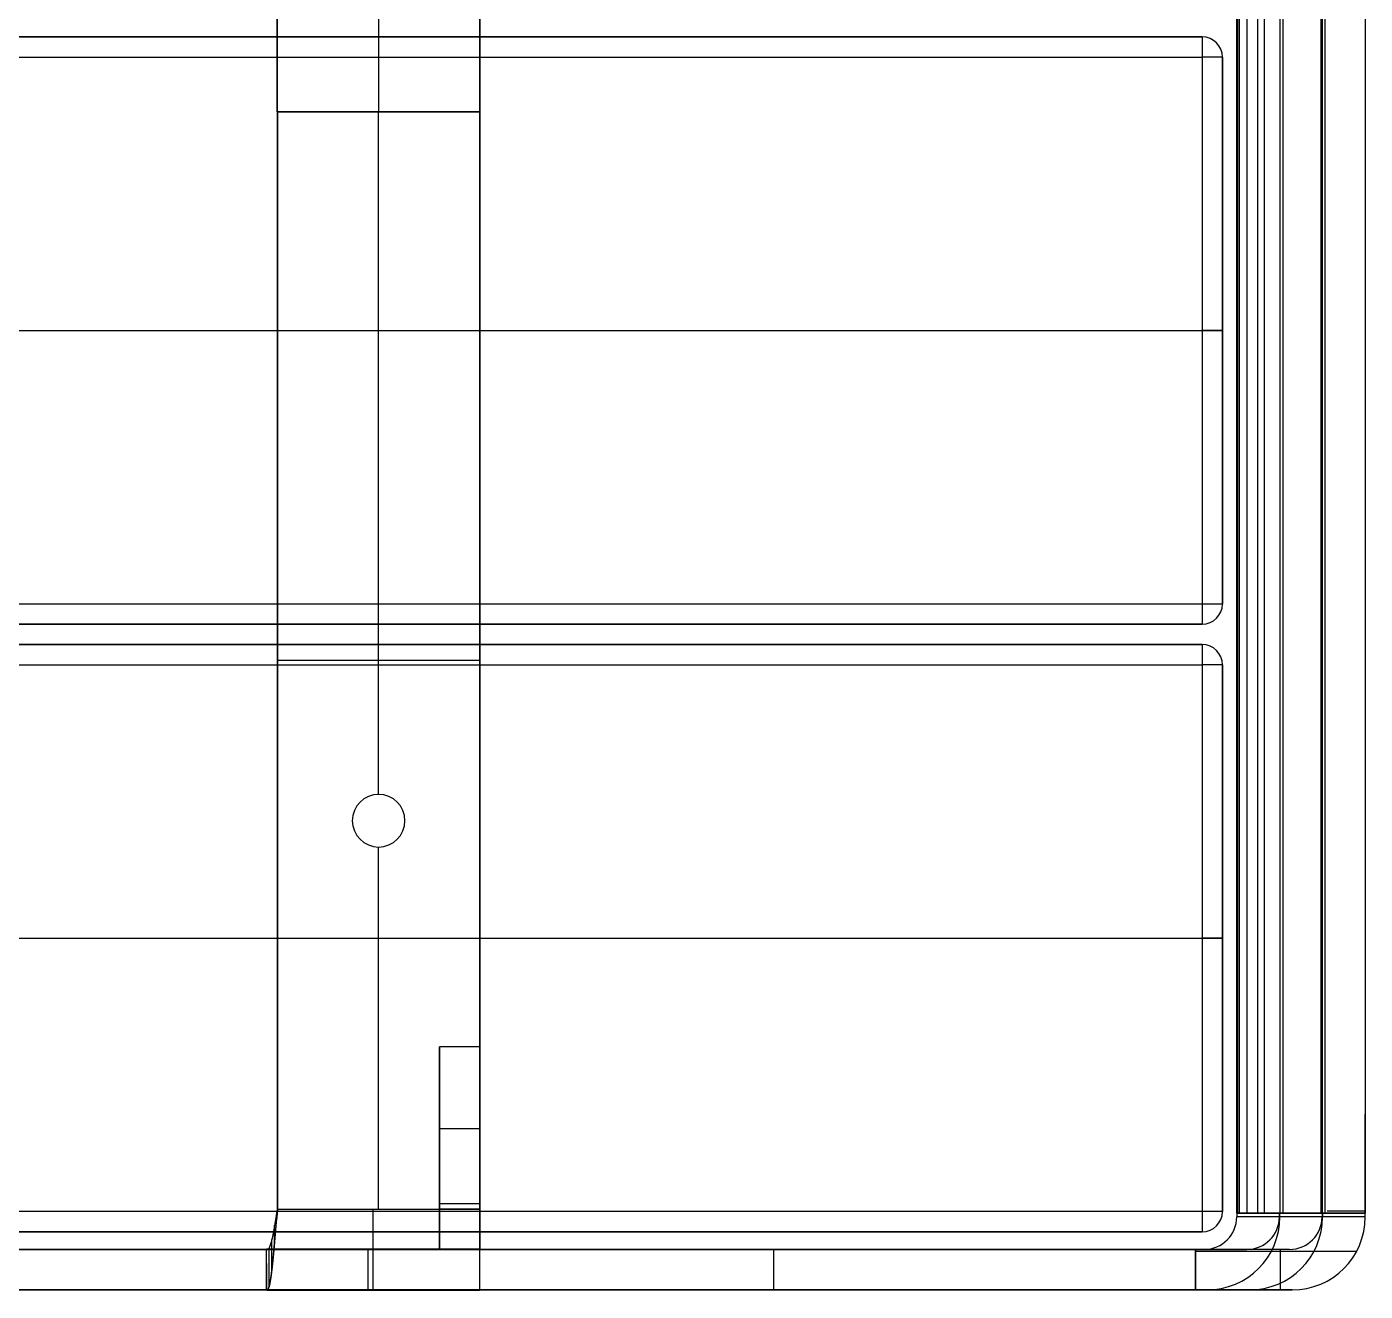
# Model space of a CAD drawing. Header units: millimetres. Extents: x 0 to 12925, y -1 to 2169.
# Drawn here: x 12594.2 to 12924.6, y 736.9 to 1049.1 of the extents above; entities that cross this region are included whole.
import ezdxf

# ---------------------------------------------------------------- set-up
doc = ezdxf.new("R2010")
doc.units = ezdxf.units.MM
doc.header["$MEASUREMENT"] = 0
doc.layers.add('Domyślny', color=7, linetype='Continuous', true_color=0x000000)
doc.layers.add('Warstwa 01', color=252, linetype='Continuous', true_color=0x696969)

# ---------------------------------------------------------------- blocks, each defined once
blk = doc.blocks.new('deska 1 awki Biker 02.417 v2 - wzmacniana')
at = {"layer": 'Domyślny', "color": 7, "true_color": 0xffffff}
for p, q in [((-882.5, 38), (882.5, 38)), ((887.5, 0), (887.5, 33)), ((-882.5, 16.5, -72.5), (882.5, 16.5, -72.5)), ((-882.5, 16.5, 72.5), (882.5, 16.5, 72.5)), ((887.5, 16.5, -67.5), (887.5, 16.5, 67.5)), ((-887.5, 0), (887.5, 0))]:
    blk.add_line(p, q, dxfattribs=at)
at = {"layer": 'Domyślny', "color": 7, "true_color": 0xffffff, "extrusion": (1, 0, 0)}
for centre, start, end in [((33, -67.5, 882.5), 270, 0), ((33, 67.5, 882.5), 0, 90)]:
    blk.add_arc(centre, 5, start, end, dxfattribs=at)
at = {"layer": 'Domyślny', "color": 7, "true_color": 0xffffff}
for centre in [(882.5, 33, -67.5), (882.5, 33, 67.5), (882.5, 33)]:
    blk.add_arc(centre, 5, 0, 90, dxfattribs=at)
at = {"layer": 'Domyślny', "color": 7, "true_color": 0xffffff, "extrusion": (0, 1, 0)}
for centre, start, end in [((-882.5, -67.5, 33), 180, 270), ((-882.5, 67.5, 33), 90, 180), ((-882.5, -67.5, 16.5), 180, 270), ((-882.5, 67.5, 16.5), 90, 180)]:
    blk.add_arc(centre, 5, start, end, dxfattribs=at)
at = {"layer": 'Domyślny', "color": 7, "true_color": 0xffffff, "extrusion": (-8.88178e-17, 1, 1.03621e-16)}
blk.add_arc((-882.5, -67.5), 5, 180, 270, dxfattribs=at)
at = {"layer": 'Domyślny', "color": 7, "true_color": 0xffffff, "extrusion": (-8.88178e-17, 1, -1.03621e-16)}
blk.add_arc((-882.5, 67.5), 5, 90, 180, dxfattribs=at)
at = {"layer": 'Domyślny', "color": 7, "true_color": 0xffffff}
for points in [[(882.5, 38, 67.5), (0, 38, 67.5), (-882.5, 38, 67.5)], [(-882.5, 38, -67.5), (0, 38, -67.5), (882.5, 38, -67.5)], [(882.5, 38, -67.5), (882.5, 38), (882.5, 38, 67.5)], [(882.5, 33, -72.5), (0, 33, -72.5), (-882.5, 33, -72.5)], [(-882.5, 33, 72.5), (0, 33, 72.5), (882.5, 33, 72.5)], [(882.5, 0, -72.5), (882.5, 16.5, -72.5), (882.5, 33, -72.5)], [(882.5, 33, 72.5), (882.5, 16.5, 72.5), (882.5, 0, 72.5)], [(887.5, 33, -67.5), (887.5, 16.5, -67.5), (887.5, 0, -67.5)], [(887.5, 33, 67.5), (887.5, 33), (887.5, 33, -67.5)], [(887.5, 0, 67.5), (887.5, 16.5, 67.5), (887.5, 33, 67.5)], [(-882.5, 0, -72.5), (0, 0, -72.5), (882.5, 0, -72.5)], [(882.5, 0, 72.5), (0, 0, 72.5), (-882.5, 0, 72.5)], [(887.5, 0, -67.5), (887.5, 0), (887.5, 0, 67.5)]]:
    blk.add_open_spline(points, degree=2, dxfattribs=at)

msp = doc.modelspace()

# ---------------------------------------------------------------- linework, layer by layer
at = {"layer": 'Domyślny', "color": 251, "true_color": 0x4c4c4c}
for p, q in [((12656.09, 757.24, 571.47), (12656.09, 1028.11, 571.47)), ((12656.09, 1028.11, 571.47), (12706.09, 1028.11, 571.47)), ((12681.09, 859.61, 576.47), (12681.09, 1028.11, 576.47)), ((12681.09, 859.61, 566.47), (12681.09, 1028.11, 566.47)), ((12681.09, 1028.11, 576.47), (12681.09, 1028.11, 566.47)), ((12706.09, 1028.11, 571.47), (12706.09, 757.24, 571.47)), ((12656.09, 892.68, 576.47), (12656.09, 892.68, 566.47)), ((12706.09, 892.68, 576.47), (12656.09, 892.68, 576.47)), ((12706.09, 892.68, 566.47), (12656.09, 892.68, 566.47)), ((12706.09, 892.68, 576.47), (12706.09, 892.68, 566.47)), ((12681.09, 859.61, 576.47), (12681.09, 859.61, 566.47)), ((12674.59, 853.11, 566.47), (12674.59, 853.11, 576.47)), ((12687.59, 853.11, 566.47), (12687.59, 853.11, 576.47)), ((12681.09, 846.61, 566.47), (12681.09, 846.61, 576.47)), ((12681.09, 757.24, 576.47), (12681.09, 846.61, 576.47)), ((12681.09, 757.24, 566.47), (12681.09, 846.61, 566.47)), ((12706.09, 739.27, 577.69), (12706.09, 752.46, 577.69)), ((12653.6, 747.24, 586.47), (12706.09, 747.24, 586.47)), ((12706.09, 746.77, 587.69), (12706.09, 746.77, 569.43)), ((12653.6, 737.24, 586.47), (12706.09, 737.24, 586.47))]:
    msp.add_line(p, q, dxfattribs=at)
at = {"layer": 'Domyślny'}
for p, q in [((12892.86, 756.18, 1326.48), (12893.46, 756.18, 1324.83)), ((12897.96, 756.18, 1326.48), (12892.86, 756.18, 1326.48)), ((12893.46, 756.18, 1324.83), (12897.96, 756.18, 1326.48))]:
    msp.add_line(p, q, dxfattribs=at)
at = {"layer": 'Domyślny', "extrusion": (0, 1, 0)}
for points in [[(-12903.51, 1326.48), (-12892.86, 1326.48)], [(-12924.57, 1269.05), (-12913.92, 1269.05)]]:
    msp.add_lwpolyline(points, dxfattribs=at)
at = {"layer": 'Domyślny', "color": 251, "true_color": 0x4c4c4c}
for centre, start, end in [((12681.09, 853.11, 566.47), 90, 270), ((12681.09, 853.11, 576.47), 90, 270), ((12681.09, 853.11, 571.47), 90, 270), ((12681.09, 853.11, 566.47), 270, 90), ((12681.09, 853.11, 576.47), 270, 90), ((12681.09, 853.11, 571.47), 270, 90)]:
    msp.add_arc(centre, 6.5, start, end, dxfattribs=at)
at = {"layer": 'Domyślny', "color": 251, "true_color": 0x4c4c4c, "extrusion": (1, 0, 0)}
for radius, start in [(10, 173), (20, 176.5065)]:
    msp.add_arc((757.24, 586.47, 12679.75), radius, start, 270, dxfattribs=at)
at = {"layer": 'Domyślny', "color": 251, "true_color": 0x4c4c4c, "extrusion": (1, -9.89798e-15, 0)}
msp.add_arc((757.24, 586.47, 12706.09), 10, 173, 270, dxfattribs=at)
at = {"layer": 'Domyślny', "color": 251, "true_color": 0x4c4c4c, "extrusion": (1, -9.89926e-15, 4.2115e-20)}
msp.add_arc((757.24, 586.47, 12706.09), 20, 176.5065, 270, dxfattribs=at)
at = {"layer": 'Domyślny', "color": 251, "true_color": 0x4c4c4c}
for points, degree in [([(12656.09, 1028.11, 566.47), (12656.09, 892.68, 566.47), (12656.09, 757.24, 566.47)], 2), ([(12656.09, 1028.11, 576.47), (12656.09, 1028.11, 571.47), (12656.09, 1028.11, 566.47)], 2), ([(12656.09, 757.24, 576.47), (12656.09, 892.68, 576.47), (12656.09, 1028.11, 576.47)], 2), ([(12706.09, 1028.11, 576.47), (12681.09, 1028.11, 576.47), (12656.09, 1028.11, 576.47)], 2), ([(12706.09, 1028.11, 566.47), (12681.09, 1028.11, 566.47), (12656.09, 1028.11, 566.47)], 2), ([(12706.09, 1028.11, 576.47), (12706.09, 892.68, 576.47), (12706.09, 757.24, 576.47)], 2), ([(12706.09, 1028.11, 566.47), (12706.09, 1028.11, 571.47), (12706.09, 1028.11, 576.47)], 2), ([(12706.09, 757.24, 566.47), (12706.09, 892.68, 566.47), (12706.09, 1028.11, 566.47)], 2), ([(12656.09, 757.24, 566.47), (12655.86, 754.42, 566.47), (12655.64, 751.6, 567.08), (12655.42, 749.03, 568.23)], 3), ([(12656.09, 757.24, 566.47), (12656.09, 757.24, 571.47), (12656.09, 757.24, 576.47)], 2), ([(12656.09, 757.24, 576.47), (12681.09, 757.24, 576.47), (12706.09, 757.24, 576.47)], 2), ([(12656.09, 757.24, 566.47), (12681.09, 757.24, 566.47), (12706.09, 757.24, 566.47)], 2), ([(12706.09, 757.24, 576.47), (12706.09, 757.24, 571.47), (12706.09, 757.24, 566.47)], 2), ([(12655.42, 749.03, 568.23), (12655.42, 751.08, 572.79), (12655.42, 753.14, 577.35)], 2), ([(12706.09, 747.32, 587.69), (12679.75, 747.32, 587.69), (12653.4, 747.32, 587.69)], 2), ([(12654.07, 738.14, 580.54), (12654.07, 742.92, 582.02), (12654.07, 747.69, 583.5)], 2), ([(12654.75, 742.26, 573.22), (12654.75, 746.01, 576.53), (12654.75, 749.75, 579.84)], 2), ([(12655.42, 749.03, 568.24), (12655.19, 746.46, 569.39), (12654.97, 744.13, 571.1), (12654.75, 742.26, 573.22)], 3), ([(12678.4, 747.32, 587.69), (12678.4, 742.3, 587.69), (12678.4, 737.28, 587.69)], 2), ([(12706.09, 737.28, 587.69), (12706.09, 742.3, 587.69), (12706.09, 747.32, 587.69)], 2), ([(12654.75, 742.26, 573.22), (12654.52, 740.39, 575.33), (12654.3, 738.98, 577.84), (12654.07, 738.14, 580.54)], 3), ([(12654.07, 738.14, 580.54), (12653.88, 737.43, 582.85), (12653.69, 737.13, 585.28), (12653.5, 737.28, 587.69)], 3), ([(12706.09, 737.28, 587.69), (12679.79, 737.28, 587.69), (12653.5, 737.28, 587.69)], 2)]:
    msp.add_open_spline(points, degree=degree, dxfattribs=at)
for points, knots in [([(12656.09, 757.24, 576.47), (12655.97, 756.53, 576.47), (12655.86, 755.83, 576.54), (12655.64, 754.45, 576.84), (12655.53, 753.78, 577.06), (12655.3, 752.49, 577.64), (12655.19, 751.88, 578), (12654.97, 750.74, 578.84), (12654.86, 750.22, 579.31), (12654.63, 749.29, 580.37), (12654.52, 748.87, 580.95), (12654.3, 748.18, 582.18), (12654.19, 747.9, 582.83), (12653.96, 747.48, 584.18), (12653.85, 747.35, 584.87), (12653.63, 747.22, 586.28), (12653.52, 747.23, 586.99), (12653.4, 747.32, 587.69)], [0, 0, 0, 0, 0.00213568, 0.00213568, 0.00426338, 0.00426338, 0.00639877, 0.00639877, 0.00852744, 0.00852744, 0.01065873, 0.01065873, 0.01279354, 0.01279354, 0.01492186, 0.01492186, 0.01705692, 0.01705692, 0.01705692, 0.01705692]), ([(12653.5, 737.28, 587.69), (12653.52, 737.26, 587.39), (12653.55, 737.25, 587.09), (12653.63, 737.23, 586.09), (12653.68, 737.26, 585.39), (12653.8, 737.39, 583.98), (12653.85, 737.49, 583.28), (12653.96, 737.76, 581.9), (12654.02, 737.93, 581.21), (12654.13, 738.35, 579.87), (12654.19, 738.6, 579.2), (12654.3, 739.15, 577.91), (12654.35, 739.47, 577.27), (12654.47, 740.16, 576.05), (12654.52, 740.54, 575.45), (12654.63, 741.36, 574.3), (12654.69, 741.8, 573.75), (12654.8, 742.73, 572.69), (12654.86, 743.23, 572.19), (12654.97, 744.27, 571.23), (12655.02, 744.81, 570.79), (12655.14, 745.95, 569.95), (12655.19, 746.54, 569.56), (12655.3, 747.76, 568.85), (12655.36, 748.39, 568.52), (12655.47, 749.67, 567.95), (12655.53, 750.33, 567.69), (12655.64, 751.67, 567.25), (12655.7, 752.35, 567.06), (12655.81, 753.73, 566.77), (12655.86, 754.43, 566.66), (12655.97, 755.83, 566.51), (12656.03, 756.54, 566.47), (12656.09, 757.24, 566.47)], [-0.03258288, -0.03258288, -0.03258288, -0.03258288, -0.03169213, -0.03169213, -0.02957932, -0.02957932, -0.02746651, -0.02746651, -0.0253537, -0.0253537, -0.02324089, -0.02324089, -0.02112808, -0.02112808, -0.01901533, -0.01901533, -0.01690258, -0.01690258, -0.01478972, -0.01478972, -0.01267685, -0.01267685, -0.01056404, -0.01056404, -0.00845123, -0.00845123, -0.00633842, -0.00633842, -0.00422562, -0.00422562, -0.00211281, -0.00211281, 0, 0, 0, 0]), ([(12655.42, 753.14, 577.35), (12655.42, 753.14, 577.35), (12655.42, 753.14, 577.35), (12655.42, 753.14, 577.35), (12655.42, 753.14, 577.35), (12655.42, 753.14, 577.35)], [8.591468298, 8.591468298, 8.591468298, 8.591468298, 8.596541668, 8.596541668, 8.598184337, 8.598184337, 8.598184337, 8.598184337]), ([(12653.5, 737.28, 587.69), (12653.49, 738.95, 587.69), (12653.48, 740.63, 587.69), (12653.46, 743.14, 587.69), (12653.45, 743.97, 587.69), (12653.43, 745.64, 587.69), (12653.42, 746.48, 587.69), (12653.4, 747.32, 587.69)], [0.099795, 0.099795, 0.099795, 0.099795, 5.118741, 5.118741, 7.628228, 7.628228, 10.137719, 10.137719, 10.137719, 10.137719]), ([(12654.07, 747.69, 583.5), (12654.07, 747.69, 583.5), (12654.07, 747.69, 583.5), (12654.07, 747.69, 583.51), (12654.07, 747.69, 583.51), (12654.07, 747.69, 583.51)], [25.78630325, 25.78630325, 25.78630325, 25.78630325, 25.789625, 25.789625, 25.79981364, 25.79981364, 25.79981364, 25.79981364]), ([(12654.75, 749.75, 579.84), (12654.75, 749.75, 579.84), (12654.75, 749.75, 579.84), (12654.75, 749.75, 579.84), (12654.75, 749.75, 579.84), (12654.75, 749.75, 579.84)], [17.1927025168, 17.1927025168, 17.1927025168, 17.1927025168, 17.1930833358, 17.1930833358, 17.1936969938, 17.1936969938, 17.1936969938, 17.1936969938])]:
    msp.add_open_spline(points, degree=3, knots=knots, dxfattribs=at)
at = {"layer": 'Domyślny'}
for points in [[(12924.57, 756.67, 1269.05), (12919.87, 756.67, 1269.05), (12915.18, 756.67, 1269.05)], [(12893.16, 756.18, 1325.66), (12894.44, 756.18, 1325.66), (12895.71, 756.18, 1325.66)], [(12895.41, 756.18, 1326.48), (12895.56, 756.18, 1326.07), (12895.71, 756.18, 1325.66)]]:
    msp.add_open_spline(points, degree=2, dxfattribs=at)
at = {"layer": 'Warstwa 01'}
for p, q in [((12892.86, 756.18, 1326.48), (12892.86, 1488.38, 1326.48)), ((12893.16, 756.18, 1325.66), (12893.16, 1488.38, 1325.66)), ((12893.46, 1488.38, 1324.83), (12893.46, 756.18, 1324.83)), ((12895.41, 756.18, 1326.48), (12895.41, 1488.38, 1326.48)), ((12656.08, 1028.11, 566.47), (12656.08, 1284.24, 566.47)), ((12656.08, 1028.11, 576.47), (12656.08, 1284.24, 576.47)), ((12656.08, 1284.24, 571.47), (12656.08, 1028.11, 571.47)), ((12681.08, 1284.24, 566.47), (12681.08, 1028.11, 566.47)), ((12681.08, 1284.24, 576.47), (12681.08, 1028.11, 576.47)), ((12706.08, 1284.24, 576.47), (12706.08, 1028.11, 576.47)), ((12706.08, 1028.11, 566.47), (12706.08, 1284.24, 566.47)), ((12706.08, 1284.24, 571.47), (12706.08, 1028.11, 571.47)), ((12913.92, 756.18, 1269.05), (12892.86, 756.18, 1326.48)), ((12892.86, 756.18, 1326.48), (12893.46, 756.18, 1324.83)), ((12897.96, 756.18, 1326.48), (12892.86, 756.18, 1326.48)), ((12913.92, 755.28, 1269.05), (12892.86, 755.28, 1326.48)), ((12919.24, 756.18, 1269.05), (12898.18, 756.18, 1326.48)), ((12924.57, 756.18, 1269.05), (12903.51, 756.18, 1326.48)), ((12924.57, 755.28, 1269.05), (12903.51, 755.28, 1326.48)), ((12894.29, 747.28, 1269.05), (12882.66, 747.28, 1300.77)), ((12922.41, 746.73, 1269.05), (12882.66, 746.73, 1269.05)), ((12901.35, 746.73, 1326.48), (12882.66, 746.73, 1326.48)), ((12905.92, 747.28, 1269.05), (12884.86, 747.28, 1326.48)), ((12903.61, 747.28, 1269.05), (12903.61, 737.28, 1269.05)), ((12906.57, 737.28, 1269.05), (12885.51, 737.28, 1326.48))]:
    msp.add_line(p, q, dxfattribs=at)
at = {"layer": 'Warstwa 01', "extrusion": (0, 1, 0)}
for points in [[(-12903.51, 1326.48), (-12892.86, 1326.48)], [(-12903.39, 1297.77), (-12914.04, 1297.77)], [(-12924.57, 1269.05), (-12913.92, 1269.05)]]:
    msp.add_lwpolyline(points, dxfattribs=at)
at = {"layer": 'Warstwa 01'}
for centre in [(12884.86, 755.28, 1326.48), (12895.39, 755.28, 1297.77), (12905.92, 755.28, 1269.05)]:
    msp.add_arc(centre, 8, 270, 360, dxfattribs=at)
at = {"layer": 'Warstwa 01', "extrusion": (2.33778e-14, -1.10473e-07, 1)}
msp.add_arc((12885.51, 755.28, 1326.48), 18, 270, 359.9999, dxfattribs=at)
at = {"layer": 'Warstwa 01', "extrusion": (1.0746e-14, -1.10473e-07, 1)}
for centre in [(12896.04, 755.28, 1297.77), (12906.57, 755.28, 1269.05)]:
    msp.add_arc(centre, 18, 270, 359.9999, dxfattribs=at)
at = {"layer": 'Warstwa 01'}
for points, degree in [([(12893.45, 1488.38, 1324.83), (12893.46, 1122.28, 1324.83), (12893.46, 756.18, 1324.83)], 2), ([(12897.96, 1488.38, 1326.48), (12897.96, 1122.28, 1326.48), (12897.96, 756.18, 1326.48)], 2), ([(12899.62, 1488.38, 1326.48), (12899.62, 1122.28, 1326.48), (12899.62, 756.18, 1326.48)], 2), ([(12903.49, 1488.38, 1326.48), (12903.5, 1244.31, 1326.48), (12903.5, 1000.25, 1326.48), (12903.51, 756.18, 1326.48)], 3), ([(12904.32, 756.18, 1295.22), (12904.31, 1122.28, 1295.22), (12904.31, 1488.38, 1295.21)], 2), ([(12913.71, 756.18, 1298.66), (12913.7, 1122.28, 1298.66), (12913.7, 1488.38, 1298.66)], 2), ([(12913.9, 1488.38, 1269.05), (12913.91, 1244.31, 1269.05), (12913.91, 1000.25, 1269.05), (12913.92, 756.18, 1269.05)], 3), ([(12914.57, 1488.38, 1269.05), (12914.57, 1122.28, 1269.05), (12914.57, 756.18, 1269.05)], 2), ([(12924.55, 1488.38, 1269.05), (12924.56, 1252.46, 1269.05), (12924.56, 1016.54, 1269.05), (12924.57, 780.62, 1269.05)], 3), ([(12706.08, 1028.11, 566.47), (12681.08, 1028.11, 566.47), (12656.08, 1028.11, 566.47)], 2), ([(12656.08, 1028.11, 566.47), (12656.08, 1028.11, 571.47), (12656.08, 1028.11, 576.47)], 2), ([(12656.08, 1028.11, 576.47), (12681.08, 1028.11, 576.47), (12706.08, 1028.11, 576.47)], 2), ([(12706.08, 1028.11, 571.47), (12681.08, 1028.11, 571.47), (12656.08, 1028.11, 571.47)], 2), ([(12681.08, 1028.11, 576.47), (12681.08, 1028.11, 571.47), (12681.08, 1028.11, 566.47)], 2), ([(12706.08, 1028.11, 576.47), (12706.08, 1028.11, 571.47), (12706.08, 1028.11, 566.47)], 2), ([(12696.07, 797.24, 576.47), (12696.07, 777.24, 576.47), (12696.07, 757.24, 576.47)], 2), ([(12706.07, 797.24, 576.47), (12701.07, 797.24, 576.47), (12696.07, 797.24, 576.47)], 2), ([(12696.07, 777, 590.71), (12696.07, 787.12, 583.59), (12696.07, 797.24, 576.47)], 2), ([(12706.07, 797.24, 576.47), (12706.07, 777.24, 576.47), (12706.07, 757.24, 576.47)], 2), ([(12706.07, 777, 590.71), (12706.07, 787.12, 583.59), (12706.07, 797.24, 576.47)], 2), ([(12924.57, 780.62, 1269.05), (12924.57, 768.4, 1269.05), (12924.57, 756.18, 1269.05)], 2), ([(12924.57, 756.18, 1269.05), (12924.57, 764.33, 1269.05), (12924.57, 772.48, 1269.05), (12924.57, 780.62, 1269.05)], 3), ([(12706.07, 777, 590.71), (12701.07, 777, 590.71), (12696.07, 777, 590.71)], 2), ([(12706.07, 758.54, 615.22), (12701.07, 758.54, 615.22), (12696.07, 758.54, 615.22)], 2), ([(12696.07, 747.28, 647.69), (12696.07, 752.91, 631.45), (12696.07, 758.54, 615.22)], 2), ([(12706.07, 757.24, 576.47), (12701.07, 757.24, 576.47), (12696.07, 757.24, 576.47)], 2), ([(12706.07, 747.28, 647.69), (12706.07, 752.91, 631.45), (12706.07, 758.54, 615.22)], 2), ([(12892.86, 756.18, 1326.48), (12892.86, 755.73, 1326.48), (12892.86, 755.28, 1326.48)], 2), ([(12893.16, 756.18, 1325.66), (12894.44, 756.18, 1325.66), (12895.71, 756.18, 1325.66)], 2), ([(12893.46, 756.18, 1324.83), (12903.69, 756.18, 1296.94), (12913.92, 756.18, 1269.05)], 2), ([(12893.46, 756.18, 1324.83), (12895.71, 756.18, 1325.66), (12897.96, 756.18, 1326.48)], 2), ([(12895.41, 756.18, 1326.48), (12895.56, 756.18, 1326.07), (12895.71, 756.18, 1325.66)], 2), ([(12896.63, 756.18, 1316.19), (12901.96, 756.18, 1316.19), (12907.28, 756.18, 1316.19)], 2), ([(12903.51, 756.18, 1326.48), (12900.74, 756.18, 1326.48), (12897.96, 756.18, 1326.48)], 2), ([(12903.39, 755.28, 1297.77), (12903.39, 755.73, 1297.77), (12903.39, 756.18, 1297.77)], 2), ([(12903.51, 755.28, 1326.48), (12903.51, 755.73, 1326.48), (12903.51, 756.18, 1326.48)], 2), ([(12903.51, 756.18, 1326.48), (12914.04, 756.18, 1297.77), (12924.57, 756.18, 1269.05)], 2), ([(12913.92, 756.18, 1269.05), (12913.92, 755.73, 1269.05), (12913.92, 755.28, 1269.05)], 2), ([(12913.92, 756.18, 1269.05), (12917.47, 756.18, 1269.05), (12921.02, 756.18, 1269.05), (12924.57, 756.18, 1269.05)], 3), ([(12914.04, 756.18, 1297.77), (12914.04, 755.73, 1297.77), (12914.04, 755.28, 1297.77)], 2), ([(12924.57, 755.28, 1269.05), (12924.57, 755.73, 1269.05), (12924.57, 756.18, 1269.05)], 2), ([(12924.57, 756.18, 1269.05), (12924.57, 756.18, 1269.05), (12924.57, 756.18, 1269.05)], 2), ([(12653.4, 747.28, 587.69), (12628.9, 747.28, 690.18), (12604.4, 747.28, 792.66), (12579.89, 747.28, 895.15)], 3), ([(12653.4, 737.28, 587.69), (12653.4, 742.28, 587.69), (12653.4, 747.28, 587.69)], 2), ([(12706.09, 747.28, 587.69), (12688.53, 747.28, 587.69), (12670.96, 747.28, 587.69), (12653.4, 747.28, 587.69)], 3), ([(12706.07, 747.32, 587.69), (12701.07, 747.32, 587.69), (12696.07, 747.32, 587.69)], 2), ([(12696.07, 747.32, 587.69), (12696.07, 747.3, 617.69), (12696.07, 747.28, 647.69)], 2), ([(12706.07, 747.28, 647.69), (12701.07, 747.28, 647.69), (12696.07, 747.28, 647.69)], 2), ([(12706.07, 747.32, 587.69), (12706.07, 747.3, 617.69), (12706.07, 747.28, 647.69)], 2), ([(12706.09, 737.28, 1197.05), (12706.09, 742.28, 1197.05), (12706.09, 747.28, 1197.05)], 2), ([(12706.09, 737.28, 587.69), (12706.09, 742.28, 587.69), (12706.09, 747.28, 587.69)], 2), ([(12778.59, 737.28, 1269.01), (12778.59, 742.28, 1269.01), (12778.59, 747.28, 1269.01)], 2), ([(12882.66, 747.28, 1269.01), (12847.97, 747.28, 1269.01), (12813.28, 747.28, 1269.01), (12778.59, 747.28, 1269.01)], 3), ([(12905.92, 747.28, 1269.05), (12894.29, 747.28, 1269.05), (12882.66, 747.28, 1269.05)], 2), ([(12884.86, 747.28, 1326.48), (12883.76, 747.28, 1326.48), (12882.66, 747.28, 1326.48)], 2), ([(12882.66, 737.28, 1269.05), (12882.66, 742.28, 1269.05), (12882.66, 747.28, 1269.05)], 2), ([(12882.66, 747.28, 1269.05), (12882.66, 747.28, 1297.77), (12882.66, 747.28, 1326.48)], 2), ([(12882.66, 737.28, 1326.48), (12882.66, 742.28, 1326.48), (12882.66, 747.28, 1326.48)], 2), ([(12882.66, 747.28, 1297.77), (12889.02, 747.28, 1297.77), (12895.39, 747.28, 1297.77)], 2), ([(12882.66, 747.28, 1276.34), (12882.66, 742.28, 1276.34), (12882.66, 737.28, 1276.34)], 2), ([(12882.66, 737.28, 1326.48), (12882.66, 742.28, 1326.48), (12882.66, 747.28, 1326.48)], 2), ([(12882.66, 737.28, 1269.01), (12882.66, 742.28, 1269.01), (12882.66, 747.28, 1269.01)], 2), ([(12882.66, 747.28, 1326.48), (12882.66, 747.28, 1307.33), (12882.66, 747.28, 1288.17), (12882.66, 747.28, 1269.01)], 3), ([(12653.4, 737.28, 587.69), (12628.9, 737.28, 690.18), (12604.4, 737.28, 792.66), (12579.89, 737.28, 895.15)], 3), ([(12706.09, 737.28, 587.69), (12688.53, 737.28, 587.69), (12670.96, 737.28, 587.69), (12653.4, 737.28, 587.69)], 3), ([(12882.66, 737.28, 1269.01), (12847.97, 737.28, 1269.01), (12813.28, 737.28, 1269.01), (12778.59, 737.28, 1269.01)], 3), ([(12882.66, 737.28, 1269.05), (12894.61, 737.28, 1269.05), (12906.57, 737.28, 1269.05)], 2), ([(12882.66, 737.28, 1269.05), (12882.66, 737.28, 1297.77), (12882.66, 737.28, 1326.48)], 2), ([(12882.66, 737.28, 1326.48), (12884.08, 737.28, 1326.48), (12885.51, 737.28, 1326.48)], 2), ([(12896.04, 737.28, 1297.77), (12889.35, 737.28, 1297.77), (12882.66, 737.28, 1297.77)], 2), ([(12882.66, 737.28, 1326.48), (12882.66, 737.28, 1307.33), (12882.66, 737.28, 1288.17), (12882.66, 737.28, 1269.01)], 3)]:
    msp.add_open_spline(points, degree=degree, dxfattribs=at)
for points in [[(12696.07, 758.54, 615.22), (12696.07, 763.82, 599.99), (12696.07, 777, 590.71)], [(12706.07, 758.54, 615.22), (12706.07, 763.82, 599.99), (12706.07, 777, 590.71)]]:
    msp.add_rational_spline(points, [1, 0.951760892283, 1], degree=2, dxfattribs=at)
for points in [[(12696.07, 757.24, 576.47), (12696.07, 752.74, 576.47), (12696.07, 749.75, 579.84), (12696.07, 746.77, 583.22), (12696.07, 747.32, 587.69)], [(12706.07, 757.24, 576.47), (12706.07, 752.74, 576.47), (12706.07, 749.75, 579.84), (12706.07, 746.77, 583.22), (12706.07, 747.32, 587.69)]]:
    msp.add_rational_spline(points, [1, 0.911762043577, 1, 0.911762043577, 1], degree=2, knots=[3.304673, 3.304673, 3.304673, 11.769519, 11.769519, 20.234366, 20.234366, 20.234366], dxfattribs=at)
for points, knots in [([(12485.02, 747.28, 1291.95), (12508.59, 747.28, 1294), (12532.16, 747.28, 1296.05), (12555.73, 747.28, 1298.09), (12664.71, 747.28, 1307.56), (12773.68, 747.28, 1317.02), (12882.66, 747.28, 1326.48)], [-382.029386, -382.029386, -382.029386, -382.029386, -311.048814, -311.048814, -311.048814, 17.103664, 17.103664, 17.103664, 17.103664]), ([(12778.59, 747.28, 1269.01), (12769.08, 747.28, 1269.01), (12759.66, 747.28, 1267.16), (12750.87, 747.28, 1263.55), (12746.48, 747.28, 1261.74), (12742.28, 747.28, 1259.52), (12738.33, 747.28, 1256.9), (12734.37, 747.28, 1254.28), (12730.69, 747.28, 1251.28), (12727.32, 747.28, 1247.94), (12723.97, 747.28, 1244.61), (12720.96, 747.28, 1240.97), (12718.32, 747.28, 1237.05), (12715.68, 747.28, 1233.14), (12713.44, 747.28, 1228.97), (12711.62, 747.28, 1224.62), (12710.71, 747.28, 1222.44), (12709.91, 747.28, 1220.22), (12709.22, 747.28, 1217.97), (12708.53, 747.28, 1215.71), (12707.95, 747.28, 1213.42), (12707.48, 747.28, 1211.11), (12707.02, 747.28, 1208.8), (12706.67, 747.28, 1206.46), (12706.44, 747.28, 1204.12), (12706.2, 747.28, 1201.77), (12706.09, 747.28, 1199.41), (12706.09, 747.28, 1197.05)], [178.643317, 178.643317, 178.643317, 178.643317, 207.219943, 207.219943, 207.219943, 221.476586, 221.476586, 221.476586, 235.733504, 235.733504, 235.733504, 249.900059, 249.900059, 249.900059, 264.066895, 264.066895, 264.066895, 271.146377, 271.146377, 271.146377, 278.225869, 278.225869, 278.225869, 285.305398, 285.305398, 285.305398, 292.384931, 292.384931, 292.384931, 292.384931]), ([(12706.09, 747.28, 1197.05), (12706.09, 747.28, 1096.42), (12706.09, 747.28, 995.79), (12706.09, 747.28, 895.15), (12706.09, 747.28, 792.66), (12706.09, 747.28, 690.18), (12706.09, 747.28, 587.69)], [292.384931, 292.384931, 292.384931, 292.384931, 602.795171, 602.795171, 602.795171, 910.257776, 910.257776, 910.257776, 910.257776]), ([(12485.02, 737.28, 1291.95), (12508.59, 737.28, 1294), (12532.16, 737.28, 1296.05), (12555.73, 737.28, 1298.09), (12664.71, 737.28, 1307.56), (12773.68, 737.28, 1317.02), (12882.66, 737.28, 1326.48)], [-382.029386, -382.029386, -382.029386, -382.029386, -311.048814, -311.048814, -311.048814, 17.103664, 17.103664, 17.103664, 17.103664]), ([(12778.59, 737.28, 1269.01), (12769.08, 737.28, 1269.01), (12759.66, 737.28, 1267.16), (12750.87, 737.28, 1263.55), (12746.48, 737.28, 1261.74), (12742.28, 737.28, 1259.52), (12738.33, 737.28, 1256.9), (12734.37, 737.28, 1254.28), (12730.69, 737.28, 1251.28), (12727.32, 737.28, 1247.94), (12723.97, 737.28, 1244.61), (12720.96, 737.28, 1240.97), (12718.32, 737.28, 1237.05), (12715.68, 737.28, 1233.14), (12713.44, 737.28, 1228.97), (12711.62, 737.28, 1224.62), (12710.71, 737.28, 1222.44), (12709.91, 737.28, 1220.22), (12709.22, 737.28, 1217.97), (12708.53, 737.28, 1215.71), (12707.95, 737.28, 1213.42), (12707.48, 737.28, 1211.11), (12707.02, 737.28, 1208.8), (12706.67, 737.28, 1206.46), (12706.44, 737.28, 1204.12), (12706.2, 737.28, 1201.77), (12706.09, 737.28, 1199.41), (12706.09, 737.28, 1197.05)], [178.643317, 178.643317, 178.643317, 178.643317, 207.219943, 207.219943, 207.219943, 221.476586, 221.476586, 221.476586, 235.733504, 235.733504, 235.733504, 249.900059, 249.900059, 249.900059, 264.066895, 264.066895, 264.066895, 271.146377, 271.146377, 271.146377, 278.225869, 278.225869, 278.225869, 285.305398, 285.305398, 285.305398, 292.384931, 292.384931, 292.384931, 292.384931]), ([(12706.09, 737.28, 1197.05), (12706.09, 737.28, 1096.42), (12706.09, 737.28, 995.79), (12706.09, 737.28, 895.15), (12706.09, 737.28, 792.66), (12706.09, 737.28, 690.18), (12706.09, 737.28, 587.69)], [292.384931, 292.384931, 292.384931, 292.384931, 602.795171, 602.795171, 602.795171, 910.257776, 910.257776, 910.257776, 910.257776])]:
    msp.add_open_spline(points, degree=3, knots=knots, dxfattribs=at)

# ---------------------------------------------------------------- block references
at = {"layer": 'Domyślny', "extrusion": (0, -1, 0)}
for p in [(12001.83, 1292.19, -974.1), (12001.83, 1292.19, -824.1)]:
    msp.add_blockref('deska 1 awki Biker 02.417 v2 - wzmacniana', p, dxfattribs=at)

doc.saveas('drawing.dxf')
